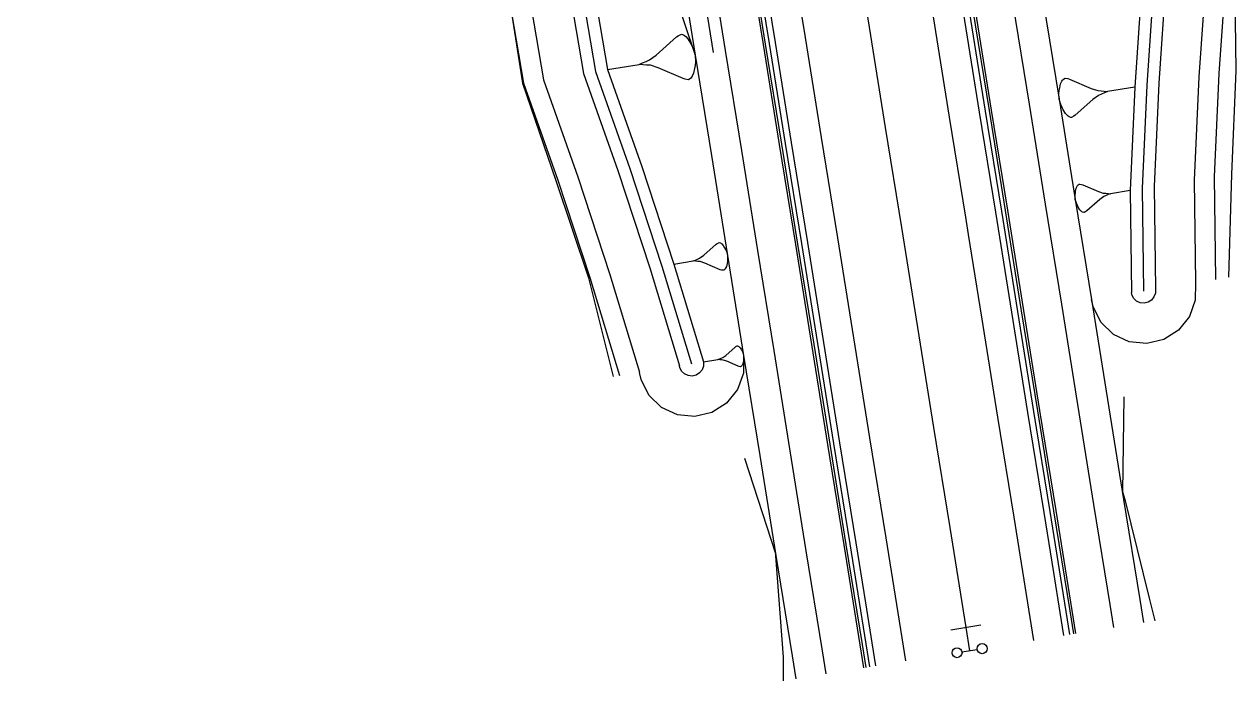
# Model space of a CAD drawing. Extents: x 386889 to 386983, y 803309 to 803473.
# Drawn here: x 386923.5 to 386983.3, y 803309.4 to 803341.8 of the extents above; entities that cross this region are included whole.
import ezdxf

# ---------------------------------------------------------------- set-up
doc = ezdxf.new("R2010")
doc.units = 0
doc.layers.get('0').update_dxf_attribs({"linetype": 'CONTINUOUS'})

msp = doc.modelspace()

# ---------------------------------------------------------------- linework, layer by layer
at = {"color": 7}
for p, q in [((386954.6772, 803340.3038), (386955.6795, 803341.1991)), ((386955.6795, 803341.1991), (386955.7617, 803341.2582)), ((386955.7617, 803341.2582), (386955.8886, 803341.3246)), ((386955.8886, 803341.3246), (386955.9333, 803341.3318)), ((386955.9333, 803341.3318), (386956.0299, 803341.3015)), ((386956.0299, 803341.3015), (386956.0818, 803341.264)), ((386956.0818, 803341.264), (386956.1337, 803341.2265)), ((386956.1337, 803341.2265), (386956.2447, 803341.1068)), ((386956.2447, 803341.1068), (386956.3701, 803340.8977)), ((386956.3701, 803340.8977), (386956.4365, 803340.7708)), ((386956.4365, 803340.7708), (386956.51, 803340.5992)), ((386956.51, 803340.5992), (386956.6051, 803340.2935)), ((386952.2691, 803339.5945), (386953.8336, 803339.8467)), ((386953.8336, 803339.8467), (386954.0052, 803339.9203)), ((386954.0197, 803339.8309), (386953.8336, 803339.8467)), ((386954.0052, 803339.9203), (386954.1768, 803339.9938)), ((386954.2057, 803339.815), (386954.0197, 803339.8309)), ((386954.1768, 803339.9938), (386954.3484, 803340.0673)), ((386954.3917, 803339.7991), (386954.2057, 803339.815)), ((386954.3484, 803340.0673), (386954.6772, 803340.3038)), ((386954.7781, 803339.6779), (386954.3917, 803339.7991)), ((386956.595, 803339.7874), (386956.5719, 803339.6461)), ((386956.6109, 803339.9734), (386956.595, 803339.7874)), ((386956.6051, 803340.2935), (386956.6109, 803339.9734)), ((386956.0109, 803339.1429), (386954.7781, 803339.6779)), ((386956.4132, 803339.2077), (386956.3757, 803339.1558)), ((386956.4507, 803339.2596), (386956.4132, 803339.2077)), ((386956.5185, 803339.4081), (386956.4507, 803339.2596)), ((386956.5719, 803339.6461), (386956.5185, 803339.4081)), ((386956.1075, 803339.1126), (386956.0109, 803339.1429)), ((386956.2489, 803339.0895), (386956.1075, 803339.1126)), ((386956.2936, 803339.0967), (386956.2489, 803339.0895)), ((386956.3757, 803339.1558), (386956.2936, 803339.0967)), ((386974.5694, 803338.5601), (386974.5893, 803338.682)), ((386974.5893, 803338.682), (386974.6354, 803338.8873)), ((386974.6354, 803338.8873), (386974.6939, 803339.0154)), ((386974.6939, 803339.0154), (386974.7262, 803339.0602)), ((386974.7262, 803339.0602), (386974.7586, 803339.105)), ((386974.7586, 803339.105), (386974.8295, 803339.156)), ((386974.8295, 803339.156), (386974.8681, 803339.1622)), ((386974.8681, 803339.1622), (386974.99, 803339.1423)), ((386974.99, 803339.1423), (386975.0733, 803339.1161)), ((386975.0733, 803339.1161), (386976.137, 803338.6545)), ((386976.137, 803338.6545), (386976.4705, 803338.5499)), ((386978.3018, 803338.7264), (386976.9519, 803338.5088)), ((386974.5557, 803338.3996), (386974.5694, 803338.5601)), ((386974.5607, 803338.1234), (386974.5557, 803338.3996)), ((386974.6428, 803337.8596), (386974.5607, 803338.1234)), ((386976.2241, 803338.1145), (386975.3593, 803337.342)), ((386976.5078, 803338.3185), (386976.2241, 803338.1145)), ((386976.4705, 803338.5499), (386976.631, 803338.5362)), ((386976.6558, 803338.382), (386976.5078, 803338.3185)), ((386976.631, 803338.5362), (386976.7914, 803338.5225)), ((386976.8039, 803338.4454), (386976.6558, 803338.382)), ((386976.7914, 803338.5225), (386976.9519, 803338.5088)), ((386976.9519, 803338.5088), (386976.8039, 803338.4454)), ((386974.7062, 803337.7115), (386974.6428, 803337.8596)), ((386974.7634, 803337.602), (386974.7062, 803337.7115)), ((386974.8716, 803337.4216), (386974.7634, 803337.602)), ((386974.9674, 803337.3184), (386974.8716, 803337.4216)), ((386975.0122, 803337.286), (386974.9674, 803337.3184)), ((386975.057, 803337.2537), (386975.0122, 803337.286)), ((386975.1404, 803337.2275), (386975.057, 803337.2537)), ((386975.1789, 803337.2337), (386975.1404, 803337.2275)), ((386975.2884, 803337.291), (386975.1789, 803337.2337)), ((386975.3593, 803337.342), (386975.2884, 803337.291)), ((386975.4106, 803333.7417), (386975.4531, 803333.8348)), ((386975.4531, 803333.8348), (386975.4766, 803333.8673)), ((386975.4766, 803333.8673), (386975.5001, 803333.8998)), ((386975.5001, 803333.8998), (386975.5516, 803333.9369)), ((386975.5516, 803333.9369), (386975.5796, 803333.9414)), ((386975.5796, 803333.9414), (386975.6681, 803333.9269)), ((386975.6681, 803333.9269), (386975.7287, 803333.9079)), ((386975.7287, 803333.9079), (386976.501, 803333.5727)), ((386975.3528, 803333.3876), (386975.3627, 803333.5042)), ((386975.3564, 803333.1871), (386975.3528, 803333.3876)), ((386975.3627, 803333.5042), (386975.3772, 803333.5927)), ((386975.3772, 803333.5927), (386975.4106, 803333.7417)), ((386976.501, 803333.5727), (386976.7431, 803333.4968)), ((386976.7702, 803333.3288), (386976.5642, 803333.1807)), ((386976.7431, 803333.4968), (386976.8596, 803333.4869)), ((386976.8777, 803333.3748), (386976.7702, 803333.3288)), ((386976.8596, 803333.4869), (386976.9762, 803333.4769)), ((386976.9852, 803333.4209), (386976.8777, 803333.3748)), ((386976.9762, 803333.4769), (386977.0927, 803333.467)), ((386977.0927, 803333.467), (386976.9852, 803333.4209)), ((386978.0729, 803333.625), (386977.0927, 803333.467)), ((386975.416, 803332.9956), (386975.3564, 803333.1871)), ((386975.4621, 803332.8881), (386975.416, 803332.9956)), ((386975.5036, 803332.8086), (386975.4621, 803332.8881)), ((386975.5822, 803332.6776), (386975.5036, 803332.8086)), ((386975.6517, 803332.6026), (386975.5822, 803332.6776)), ((386975.6843, 803332.5791), (386975.6517, 803332.6026)), ((386975.9363, 803332.6197), (386975.8848, 803332.5827)), ((386976.5642, 803333.1807), (386975.9363, 803332.6197)), ((386975.7168, 803332.5556), (386975.6843, 803332.5791)), ((386975.7773, 803332.5366), (386975.7168, 803332.5556)), ((386975.8053, 803332.5411), (386975.7773, 803332.5366)), ((386975.8848, 803332.5827), (386975.8053, 803332.5411)), ((386957.0217, 803330.4274), (386957.6331, 803330.9737)), ((386957.6331, 803330.9737), (386957.6833, 803331.0098)), ((386957.6833, 803331.0098), (386957.7607, 803331.0502)), ((386957.7607, 803331.0502), (386957.788, 803331.0546)), ((386957.788, 803331.0546), (386957.8469, 803331.0361)), ((386957.8469, 803331.0361), (386957.8786, 803331.0133)), ((386957.8786, 803331.0133), (386957.9103, 803330.9904)), ((386957.9103, 803330.9904), (386957.978, 803330.9174)), ((386957.978, 803330.9174), (386958.0545, 803330.7898)), ((386956.6117, 803330.1934), (386956.7164, 803330.2383)), ((386956.7164, 803330.2383), (386956.8211, 803330.2832)), ((386956.8211, 803330.2832), (386957.0217, 803330.4274)), ((386958.0545, 803330.7898), (386958.095, 803330.7124)), ((386958.095, 803330.7124), (386958.1399, 803330.6077)), ((386958.1399, 803330.6077), (386958.1979, 803330.4212)), ((386958.2014, 803330.2258), (386958.1917, 803330.1124)), ((386958.1979, 803330.4212), (386958.2014, 803330.2258)), ((386955.5524, 803329.9947), (386956.507, 803330.1486)), ((386956.507, 803330.1486), (386956.6117, 803330.1934)), ((386956.6205, 803330.1389), (386956.507, 803330.1486)), ((386956.734, 803330.1292), (386956.6205, 803330.1389)), ((386956.8474, 803330.1195), (386956.734, 803330.1292)), ((386957.0832, 803330.0456), (386956.8474, 803330.1195)), ((386957.8354, 803329.7191), (386957.0832, 803330.0456)), ((386957.8943, 803329.7007), (386957.8354, 803329.7191)), ((386957.9805, 803329.6866), (386957.8943, 803329.7007)), ((386958.0078, 803329.691), (386957.9805, 803329.6866)), ((386958.058, 803329.727), (386958.0078, 803329.691)), ((386958.0808, 803329.7587), (386958.058, 803329.727)), ((386958.1037, 803329.7904), (386958.0808, 803329.7587)), ((386958.1451, 803329.881), (386958.1037, 803329.7904)), ((386958.1776, 803330.0261), (386958.1451, 803329.881)), ((386958.1917, 803330.1124), (386958.1776, 803330.0261)), ((386957.9611, 803325.3814), (386958.1116, 803325.4896)), ((386958.1116, 803325.4896), (386958.5701, 803325.8992)), ((386958.5701, 803325.8992), (386958.6077, 803325.9263)), ((386958.6077, 803325.9263), (386958.6658, 803325.9566)), ((386958.6658, 803325.9566), (386958.6862, 803325.9599)), ((386958.6862, 803325.9599), (386958.7304, 803325.946)), ((386958.7304, 803325.946), (386958.7542, 803325.9289)), ((386958.7542, 803325.9289), (386958.7779, 803325.9117)), ((386958.7779, 803325.9117), (386958.8287, 803325.857)), ((386958.8287, 803325.857), (386958.8861, 803325.7613)), ((386958.8861, 803325.7613), (386958.9165, 803325.7033)), ((386958.9165, 803325.7033), (386958.9501, 803325.6247)), ((386958.9501, 803325.6247), (386958.9936, 803325.4849)), ((386958.9936, 803325.4849), (386958.9962, 803325.3384)), ((386957.0098, 803325.1651), (386957.7256, 803325.2805)), ((386957.7256, 803325.2805), (386957.8041, 803325.3141)), ((386957.8107, 803325.2732), (386957.7256, 803325.2805)), ((386957.8041, 803325.3141), (386957.8826, 803325.3478)), ((386957.8958, 803325.2659), (386957.8107, 803325.2732)), ((386957.8826, 803325.3478), (386957.9611, 803325.3814)), ((386957.9809, 803325.2587), (386957.8958, 803325.2659)), ((386958.1577, 803325.2032), (386957.9809, 803325.2587)), ((386958.7218, 803324.9584), (386958.1577, 803325.2032)), ((386958.766, 803324.9446), (386958.7218, 803324.9584)), ((386958.8306, 803324.934), (386958.766, 803324.9446)), ((386958.8511, 803324.9373), (386958.8306, 803324.934)), ((386958.8887, 803324.9644), (386958.8511, 803324.9373)), ((386958.9058, 803324.9881), (386958.8887, 803324.9644)), ((386958.923, 803325.0119), (386958.9058, 803324.9881)), ((386958.954, 803325.0798), (386958.923, 803325.0119)), ((386958.9784, 803325.1887), (386958.954, 803325.0798)), ((386958.989, 803325.2533), (386958.9784, 803325.1887)), ((386958.9962, 803325.3384), (386958.989, 803325.2533))]:
    msp.add_line(p, q, dxfattribs=at)
at = {"color": 3}
msp.add_line((386970.7005, 803312.1784), (386969.2196, 803311.9397), dxfattribs=at)
at = {"color": 1}
msp.add_line((386969.7679, 803310.8635), (386970.5181, 803310.9845), dxfattribs=at)
at = {"color": 1, "linetype": 'CONTINUOUS'}
for points in [[(386923.4889, 803400), (386925.8159, 803397.0687), (386928.3931, 803393.6314), (386930.888, 803390.1042), (386933.2979, 803386.4877), (386935.6201, 803382.7825), (386937.8516, 803378.9895), (386938.44, 803377.9471), (386939.9814, 803375.1066), (386941.9846, 803371.1292), (386943.8561, 803367.0613), (386945.5862, 803362.9059), (386945.6903, 803362.6262), (386947.0655, 803358.6485), (386948.0003, 803355.6703), (386948.4366, 803354.1704), (386949.3748, 803349.2571), (386950.2573, 803344.3348), (386951.0844, 803339.4036), (386952.7869, 803334.6135), (386954.3677, 803329.8037), (386955.8251, 803324.9741)], [(386940.2044, 803400), (386940.208, 803399.9936), (386942.379, 803395.7899), (386944.4037, 803391.5139), (386946.2798, 803387.1707), (386948.0051, 803382.7653), (386948.4462, 803381.5621), (386949.5775, 803378.3031), (386950.9951, 803373.7893), (386952.2562, 803369.2293), (386953.3594, 803364.6286), (386953.4269, 803364.3222), (386954.3033, 803359.9926), (386954.8611, 803356.7762), (386955.1078, 803355.2458), (386955.9035, 803350.3095), (386956.6993, 803345.3732), (386957.495, 803340.4369)], [(386940.8799, 803400), (386942.9167, 803396.056), (386944.9503, 803391.7613), (386946.8347, 803387.3991), (386948.5675, 803382.9744), (386949.0105, 803381.766), (386950.1467, 803378.4927), (386951.5705, 803373.9592), (386952.8372, 803369.3793), (386953.9452, 803364.7584), (386954.013, 803364.4507), (386954.8932, 803360.1021), (386955.4535, 803356.8717), (386955.7002, 803355.3413), (386956.4959, 803350.405), (386957.2916, 803345.4687), (386958.0873, 803340.5324), (386958.8831, 803335.5961), (386959.6788, 803330.6599), (386960.4745, 803325.7236), (386961.2702, 803320.7873), (386962.0659, 803315.851), (386962.8617, 803310.9148), (386963.0446, 803309.7798)], [(386943.0067, 803400), (386944.6107, 803396.8942), (386946.6722, 803392.5406), (386948.5824, 803388.1185), (386950.339, 803383.6332), (386950.788, 803382.4082), (386951.9399, 803379.09), (386953.3832, 803374.4943), (386954.6672, 803369.8516), (386955.7904, 803365.1674), (386955.8592, 803364.8554), (386956.7514, 803360.4472), (386957.3194, 803357.1725), (386957.5661, 803355.642), (386958.3618, 803350.7058), (386959.1575, 803345.7695), (386959.9533, 803340.8332), (386960.749, 803335.8969), (386961.5447, 803330.9607), (386962.3404, 803326.0244), (386963.1361, 803321.0881), (386963.9319, 803316.1518), (386964.7276, 803311.2155), (386964.9105, 803310.0805)], [(386943.3443, 803400), (386944.8796, 803397.0272), (386946.9455, 803392.6643), (386948.8598, 803388.2327), (386950.6202, 803383.7378), (386951.0702, 803382.5102), (386952.2245, 803379.1848), (386953.6709, 803374.5793), (386954.9577, 803369.9266), (386956.0833, 803365.2323), (386956.1522, 803364.9197), (386957.0464, 803360.502), (386957.6156, 803357.2202), (386957.8623, 803355.6898), (386958.658, 803350.7535), (386959.4537, 803345.8172), (386960.2494, 803340.8809), (386961.0452, 803335.9447), (386961.8409, 803331.0084), (386962.6366, 803326.0721), (386963.4323, 803321.1358), (386964.228, 803316.1996), (386965.0238, 803311.2633), (386965.2067, 803310.1283)], [(386954.5347, 803400), (386956.0559, 803396.7874), (386958.1069, 803392.0393), (386959.993, 803387.2233), (386960.4752, 803385.908), (386961.712, 803382.3452), (386963.2617, 803377.4106), (386964.6404, 803372.4256), (386965.8464, 803367.396), (386965.9202, 803367.0611), (386966.8783, 803362.3279), (386967.4881, 803358.8117), (386967.7348, 803357.2812), (386968.5305, 803352.3449), (386969.3263, 803347.4087), (386970.122, 803342.4724), (386970.9177, 803337.5361), (386971.7134, 803332.5998), (386972.5091, 803327.6636), (386973.3049, 803322.7273), (386974.1006, 803317.791), (386974.8963, 803312.8547), (386975.0793, 803311.7197)], [(386954.8666, 803400), (386956.3292, 803396.9111), (386958.3844, 803392.1535), (386960.2742, 803387.3279), (386960.7573, 803386.01), (386961.9966, 803382.44), (386963.5494, 803377.4956), (386964.9309, 803372.5006), (386966.1393, 803367.4609), (386966.2133, 803367.1253), (386967.1733, 803362.3826), (386967.7843, 803358.8594), (386968.031, 803357.329), (386968.8267, 803352.3927), (386969.6224, 803347.4564), (386970.4182, 803342.5201), (386971.2139, 803337.5839), (386972.0096, 803332.6476), (386972.8053, 803327.7113), (386973.601, 803322.775), (386974.3968, 803317.8388), (386975.1925, 803312.9025), (386975.3755, 803311.7675)], [(386956.9575, 803400), (386958.0511, 803397.6904), (386960.1321, 803392.873), (386962.0457, 803387.9867), (386962.5349, 803386.6522), (386963.7897, 803383.0373), (386965.3621, 803378.0307), (386966.7609, 803372.9729), (386967.9845, 803367.8699), (386968.0594, 803367.5301), (386969.0315, 803362.7277), (386969.6502, 803359.1602), (386969.8969, 803357.6297), (386970.6926, 803352.6935), (386971.4883, 803347.7572), (386972.2841, 803342.8209), (386973.0798, 803337.8846), (386973.8755, 803332.9484), (386974.6712, 803328.0121), (386975.467, 803323.0758), (386976.2627, 803318.1395), (386977.0584, 803313.2033), (386977.2414, 803312.0682)], [(386971.6816, 803400), (386972.3096, 803397.8859), (386973.7183, 803392.3274), (386974.0601, 803390.816), (386974.9039, 803386.7395), (386975.8874, 803381.138), (386976.6705, 803375.5305), (386977.2483, 803369.923), (386977.2742, 803369.5502), (386977.5696, 803364.3133), (386977.7079, 803360.4591), (386977.7315, 803358.8927), (386978.3777, 803353.9323), (386979.0793, 803348.9809), (386979.8365, 803344.0384), (386979.4866, 803338.9174), (386979.2576, 803333.816), (386979.3128, 803328.7603)], [(386974.159, 803398.6472), (386975.5928, 803393.0245), (386975.9411, 803391.4956), (386976.8014, 803387.3716), (386977.8056, 803381.7043), (386978.607, 803376.0303), (386979.2009, 803370.3557), (386979.2278, 803369.9785), (386979.536, 803364.6785), (386979.6825, 803360.7774), (386979.7061, 803359.211), (386980.3522, 803354.2506), (386981.0539, 803349.2991), (386981.8111, 803344.3567), (386981.4611, 803339.2357), (386981.2321, 803334.1342), (386981.2873, 803329.0786)], [(386929.0954, 803389.2172), (386931.4759, 803385.6631), (386933.7707, 803382.0212), (386935.9771, 803378.2923), (386936.559, 803377.2675), (386938.0839, 803374.4745), (386940.0664, 803370.563), (386941.9195, 803366.5615), (386943.6336, 803362.4731), (386943.7367, 803362.1979), (386945.0991, 803358.2833), (386946.0258, 803355.352), (386946.4621, 803353.8521), (386947.4002, 803348.9388), (386948.2828, 803344.0165), (386949.1099, 803339.0853), (386950.8124, 803334.2952), (386952.3932, 803329.4854), (386953.8506, 803324.6558)], [(386928.0631, 803388.7064), (386930.2843, 803385.1238), (386932.4139, 803381.4627), (386934.5004, 803377.7432), (386935.0501, 803376.7224), (386936.4715, 803373.9374), (386938.3075, 803370.0437), (386938.9931, 803365.8062), (386939.9294, 803361.6522), (386940.1007, 803361.4008), (386942.8702, 803357.8694), (386944.5828, 803355.1194), (386945.2951, 803353.664), (386945.8933, 803351.5017), (386946.1897, 803348.7436), (386947.2805, 803343.8549), (386947.5259, 803342.4841), (386948.0836, 803338.9198), (386949.7168, 803334.1186), (386951.3413, 803329.3159), (386952.5521, 803324.4465)], [(386979.3124, 803328.7599), (386979.3109, 803328.5608), (386979.2443, 803328.3732), (386979.12, 803328.2178), (386978.9516, 803328.1115), (386978.7578, 803328.0662), (386978.5598, 803328.0868), (386978.3794, 803328.1711), (386978.2365, 803328.3097), (386978.1469, 803328.4874), (386978.1277, 803328.569)], [(386957.0094, 803325.1649), (386957.0079, 803324.9658), (386956.9413, 803324.7782), (386956.817, 803324.6228), (386956.6486, 803324.5165), (386956.4548, 803324.4712), (386956.2568, 803324.4918), (386956.0764, 803324.5761), (386955.9335, 803324.7147), (386955.8439, 803324.8924), (386955.8247, 803324.974)]]:
    msp.add_lwpolyline(points, dxfattribs=at)
at = {"color": 7, "linetype": 'CONTINUOUS'}
for points in [[(386924.2497, 803400), (386926.334, 803397.3712), (386928.9213, 803393.9158), (386931.4258, 803390.3703), (386933.8446, 803386.7351), (386936.1749, 803383.0109), (386938.414, 803379.1986), (386939.0043, 803378.151), (386940.5507, 803375.2962), (386942.56, 803371.2991), (386944.437, 803367.2113), (386946.172, 803363.0357), (386946.2764, 803362.7546), (386947.6554, 803358.758), (386948.5927, 803355.7657), (386949.029, 803354.2659), (386949.9671, 803349.3525), (386950.8497, 803344.4303), (386951.6767, 803339.499), (386953.3793, 803334.7089), (386954.9601, 803329.8992), (386956.4174, 803325.0696)], [(386925.01, 803400), (386926.8522, 803397.6737), (386929.4496, 803394.2003), (386931.9635, 803390.6364), (386934.3912, 803386.9825), (386936.7298, 803383.2393), (386938.9764, 803379.4077), (386939.5686, 803378.3549), (386941.1199, 803375.4858), (386943.1355, 803371.469), (386945.018, 803367.3612), (386946.7578, 803363.1655), (386946.8624, 803362.8831), (386948.2453, 803358.8676), (386949.185, 803355.8612), (386949.6214, 803354.3614), (386950.5595, 803349.448), (386951.442, 803344.5258), (386952.2691, 803339.5945), (386953.9717, 803334.8044), (386955.5524, 803329.9947), (386957.0098, 803325.1651)], [(386927.5399, 803400), (386928.5794, 803398.6821), (386931.2105, 803395.1485), (386933.7561, 803391.5233), (386936.2133, 803387.8071), (386938.5792, 803384.0007), (386940.851, 803380.1048), (386941.4496, 803379.0344), (386943.0174, 803376.1179), (386945.0537, 803372.0353), (386946.9546, 803367.861), (386948.7104, 803363.5983), (386948.816, 803363.3114), (386950.2117, 803359.2327), (386951.1595, 803356.1795), (386951.5959, 803354.6796), (386953.3211, 803349.8932), (386954.9909, 803345.0978), (386956.6051, 803340.2935)], [(386943.0067, 803400), (386944.6107, 803396.8942), (386946.6722, 803392.5406), (386948.5824, 803388.1185), (386950.339, 803383.6332), (386950.788, 803382.4082), (386951.9399, 803379.09), (386953.3832, 803374.4943), (386954.6672, 803369.8516), (386955.7904, 803365.1674), (386955.8592, 803364.8554), (386956.7514, 803360.4472), (386957.3194, 803357.1725), (386957.5661, 803355.642), (386958.3618, 803350.7058), (386959.1575, 803345.7695), (386959.9533, 803340.8332), (386960.749, 803335.8969), (386961.5447, 803330.9607), (386962.3404, 803326.0244), (386963.1361, 803321.0881), (386963.9319, 803316.1518), (386964.7276, 803311.2155), (386964.9105, 803310.0805)], [(386943.1305, 803400), (386944.7093, 803396.943), (386946.7724, 803392.5859), (386948.6841, 803388.1604), (386950.4421, 803383.6715), (386950.8915, 803382.4456), (386952.0442, 803379.1248), (386953.4887, 803374.5255), (386954.7737, 803369.8791), (386955.8978, 803365.1912), (386955.9666, 803364.879), (386956.8596, 803360.4673), (386957.428, 803357.19), (386957.6747, 803355.6595), (386958.4704, 803350.7233), (386959.2661, 803345.787), (386960.0619, 803340.8507), (386960.8576, 803335.9144), (386961.6533, 803330.9782), (386962.449, 803326.0419), (386963.2447, 803321.1056), (386964.0405, 803316.1693), (386964.8362, 803311.2331), (386965.0191, 803310.098)], [(386948.9709, 803400), (386949.361, 803399.2446), (386951.5007, 803394.7259), (386953.4834, 803390.136), (386955.3066, 803385.4805), (386955.7727, 803384.2091), (386956.9682, 803380.765), (386958.4663, 803375.995), (386959.799, 803371.1761), (386960.9649, 803366.3142), (386961.0362, 803365.9904), (386961.9624, 803361.4149), (386962.5518, 803358.0159), (386962.7985, 803356.4855), (386963.5943, 803351.5492), (386964.39, 803346.6129), (386965.1857, 803341.6767), (386965.9814, 803336.7404), (386966.7771, 803331.8041), (386967.5729, 803326.8678), (386968.3686, 803321.9316), (386969.1643, 803316.9953), (386969.96, 803312.059), (386970.143, 803310.924)], [(386954.7449, 803400), (386956.229, 803396.8658), (386958.2826, 803392.1117), (386960.1711, 803387.2896), (386960.6539, 803385.9726), (386961.8922, 803382.4052), (386963.4439, 803377.4644), (386964.8244, 803372.4731), (386966.0319, 803367.4371), (386966.1058, 803367.1018), (386967.0651, 803362.3625), (386967.6757, 803358.8419), (386967.9224, 803357.3115), (386968.7181, 803352.3752), (386969.5138, 803347.4389), (386970.3096, 803342.5026), (386971.1053, 803337.5664), (386971.901, 803332.6301), (386972.6967, 803327.6938), (386973.4924, 803322.7575), (386974.2882, 803317.8212), (386975.0839, 803312.885), (386975.2669, 803311.75)], [(386954.8666, 803400), (386956.3292, 803396.9111), (386958.3844, 803392.1535), (386960.2742, 803387.3279), (386960.7573, 803386.01), (386961.9966, 803382.44), (386963.5494, 803377.4956), (386964.9309, 803372.5006), (386966.1393, 803367.4609), (386966.2133, 803367.1253), (386967.1733, 803362.3826), (386967.7843, 803358.8594), (386968.031, 803357.329), (386968.8267, 803352.3927), (386969.6224, 803347.4564), (386970.4182, 803342.5201), (386971.2139, 803337.5839), (386972.0096, 803332.6476), (386972.8053, 803327.7113), (386973.601, 803322.775), (386974.3968, 803317.8388), (386975.1925, 803312.9025), (386975.3755, 803311.7675)], [(386958.6169, 803400), (386959.4177, 803398.3089), (386961.5191, 803393.444), (386963.4516, 803388.5095), (386963.9456, 803387.1618), (386965.2129, 803383.5113), (386966.8007, 803378.4554), (386968.2133, 803373.3478), (386969.449, 803368.1944), (386969.5246, 803367.8513), (386970.5063, 803363.0016), (386971.1311, 803359.3989), (386971.3778, 803357.8685), (386972.1735, 803352.9322), (386972.9692, 803347.9959), (386973.765, 803343.0596), (386974.5607, 803338.1234), (386975.3564, 803333.1871), (386976.1521, 803328.2508), (386976.9478, 803323.3145), (386977.7436, 803318.3783), (386978.5393, 803313.442), (386978.7222, 803312.307)], [(386970.4386, 803400), (386971.1999, 803397.4291), (386972.5935, 803391.9092), (386972.9315, 803390.4083), (386973.7654, 803386.3603), (386974.7365, 803380.7982), (386975.5085, 803375.2306), (386976.0767, 803369.6633), (386976.102, 803369.2932), (386976.3898, 803364.0942), (386976.5232, 803360.2681), (386976.5468, 803358.7017), (386977.193, 803353.7413), (386977.8946, 803348.7899), (386978.6518, 803343.8474), (386978.3018, 803338.7264), (386978.0729, 803333.625), (386978.128, 803328.5693)], [(386971.06, 803400), (386971.7547, 803397.6575), (386973.1559, 803392.1183), (386973.4958, 803390.6121), (386974.3347, 803386.5499), (386975.312, 803380.9681), (386976.0895, 803375.3806), (386976.6625, 803369.7932), (386976.6881, 803369.4217), (386976.9797, 803364.2038), (386977.1156, 803360.3636), (386977.1392, 803358.7972), (386977.7853, 803353.8368), (386978.487, 803348.8854), (386979.2442, 803343.9429), (386978.8942, 803338.8219), (386978.6652, 803333.7205), (386978.7204, 803328.6648)], [(386975.0837, 803399.0279), (386976.5301, 803393.3731), (386976.8816, 803391.8353), (386977.7502, 803387.6876), (386978.7647, 803381.9874), (386979.5753, 803376.2802), (386980.1772, 803370.5721), (386980.2046, 803370.1926), (386980.5192, 803364.8611), (386980.6697, 803360.9365), (386980.6933, 803359.3701), (386981.3394, 803354.4097), (386982.0411, 803349.4583), (386982.7983, 803344.5158), (386982.4483, 803339.3948), (386982.2193, 803334.2934), (386982.2745, 803329.2377)], [(386975.3403, 803399.1335), (386976.7793, 803393.4658), (386977.0585, 803391.8993), (386977.6259, 803388.2808), (386977.7799, 803387.6975), (386978.7747, 803381.9904), (386978.7806, 803381.8755), (386980.0814, 803376.4108), (386979.969, 803372.5468), (386980.4472, 803370.6319), (386980.4418, 803370.2446), (386981.0567, 803364.9609), (386981.4042, 803361.0549), (386981.4984, 803359.4999), (386981.9416, 803354.5068), (386982.7818, 803349.5777), (386983.2097, 803344.5821), (386983.2798, 803339.5289), (386983.0644, 803334.4296), (386982.9184, 803329.3415)], [(386928.1991, 803388.7737), (386930.5648, 803385.2507), (386932.846, 803381.6406), (386935.0398, 803377.9438), (386935.6185, 803376.9278), (386937.1352, 803374.1585), (386939.1074, 803370.2798), (386940.9513, 803366.3116), (386942.6573, 803362.2568), (386942.7599, 803361.9837), (386944.1159, 803358.1007), (386945.0386, 803355.1928), (386945.4749, 803353.6929), (386946.413, 803348.7796), (386947.2956, 803343.8573), (386948.1226, 803338.9261), (386949.8252, 803334.136), (386951.406, 803329.3263), (386952.8633, 803324.4967)], [(386961.2308, 803346.1037), (386962.0265, 803341.1674), (386962.8222, 803336.2311), (386963.6179, 803331.2949), (386964.4137, 803326.3586), (386965.2094, 803321.4223), (386966.0051, 803316.486), (386966.8008, 803311.5498), (386966.9838, 803310.4147)], [(386955.8107, 803345.23), (386956.6065, 803340.2937), (386957.4022, 803335.3574), (386958.1979, 803330.4212), (386958.9936, 803325.4849), (386959.7893, 803320.5486), (386960.5851, 803315.6123), (386961.3808, 803310.676), (386961.5638, 803309.541)], [(386968.3449, 803342.1859), (386969.1406, 803337.2497), (386969.9364, 803332.3134), (386970.0758, 803331.4485), (386970.7321, 803327.3771), (386971.5278, 803322.4408), (386972.3235, 803317.5046), (386973.1193, 803312.5683), (386973.3022, 803311.4333)], [(386977.7528, 803323.4443), (386977.6819, 803318.7605), (386977.8111, 803318.3891), (386979.005, 803313.5171), (386979.2936, 803312.3991)], [(386959.0276, 803320.4258), (386960.5684, 803315.7158), (386960.5688, 803315.6097), (386960.9511, 803310.6068), (386960.9356, 803309.4398)]]:
    msp.add_lwpolyline(points, dxfattribs=at)
at = {"color": 3, "linetype": 'CONTINUOUS'}
msp.add_lwpolyline([(386948.9709, 803400), (386949.361, 803399.2446), (386951.5007, 803394.7259), (386953.4834, 803390.136), (386955.3066, 803385.4805), (386955.7727, 803384.2091), (386956.9682, 803380.765), (386958.4663, 803375.995), (386959.799, 803371.1761), (386960.9649, 803366.3142), (386961.0362, 803365.9904), (386961.9624, 803361.4149), (386962.5518, 803358.0159), (386962.7985, 803356.4855), (386963.5943, 803351.5492), (386964.39, 803346.6129), (386965.1857, 803341.6767), (386965.9814, 803336.7404), (386966.7771, 803331.8041), (386967.5729, 803326.8678), (386968.3686, 803321.9316), (386969.1643, 803316.9953), (386969.96, 803312.059), (386970.143, 803310.924)], dxfattribs=at)
at = {"color": 2, "linetype": 'CONTINUOUS'}
for points in [[(386954.2029, 803400), (386955.7826, 803396.6637), (386957.8295, 803391.9251), (386959.7119, 803387.1188), (386960.193, 803385.8061), (386961.4273, 803382.2504), (386962.974, 803377.3257), (386964.3499, 803372.3506), (386965.5535, 803367.3311), (386965.6272, 803366.9969), (386966.5833, 803362.2731), (386967.1919, 803358.7639), (386967.4386, 803357.2335), (386968.2344, 803352.2972), (386969.0301, 803347.3609), (386969.8258, 803342.4247), (386970.6215, 803337.4884), (386971.4172, 803332.5521), (386972.213, 803327.6158), (386973.0087, 803322.6795), (386973.8044, 803317.7433), (386974.2818, 803314.7815), (386974.6001, 803312.807), (386974.7831, 803311.672)], [(386959.7499, 803345.865), (386960.5456, 803340.9287), (386961.3413, 803335.9924), (386962.137, 803331.0561), (386962.9328, 803326.1199), (386963.7285, 803321.1836), (386964.5242, 803316.2473), (386965.0016, 803313.2855), (386965.3199, 803311.311), (386965.5029, 803310.176)]]:
    msp.add_lwpolyline(points, dxfattribs=at)
at = {"color": 252, "linetype": 'CONTINUOUS'}
for points in [[(386981.2873, 803329.0763), (386981.2807, 803328.2136), (386980.9922, 803327.4006), (386980.4535, 803326.7266), (386979.7239, 803326.266), (386978.8837, 803326.0694), (386978.0254, 803326.1586), (386977.2434, 803326.5237), (386976.624, 803327.1246), (386976.2352, 803327.8951), (386976.1521, 803328.2486)], [(386958.9935, 803325.4828), (386958.9858, 803324.6172), (386958.6954, 803323.8021), (386958.1545, 803323.1272), (386957.4227, 803322.6665), (386956.5809, 803322.4708), (386955.7217, 803322.5612), (386954.9397, 803322.9276), (386954.3208, 803323.5295), (386953.9331, 803324.3004), (386953.8505, 803324.6538)]]:
    msp.add_lwpolyline(points, dxfattribs=at)
at = {"color": 1}
for centre, radius in [((386969.5234, 803310.8241), 0.2477), ((386970.7646, 803311.0242), 0.2497)]:
    msp.add_circle(centre, radius, dxfattribs=at)

doc.saveas('drawing.dxf')
